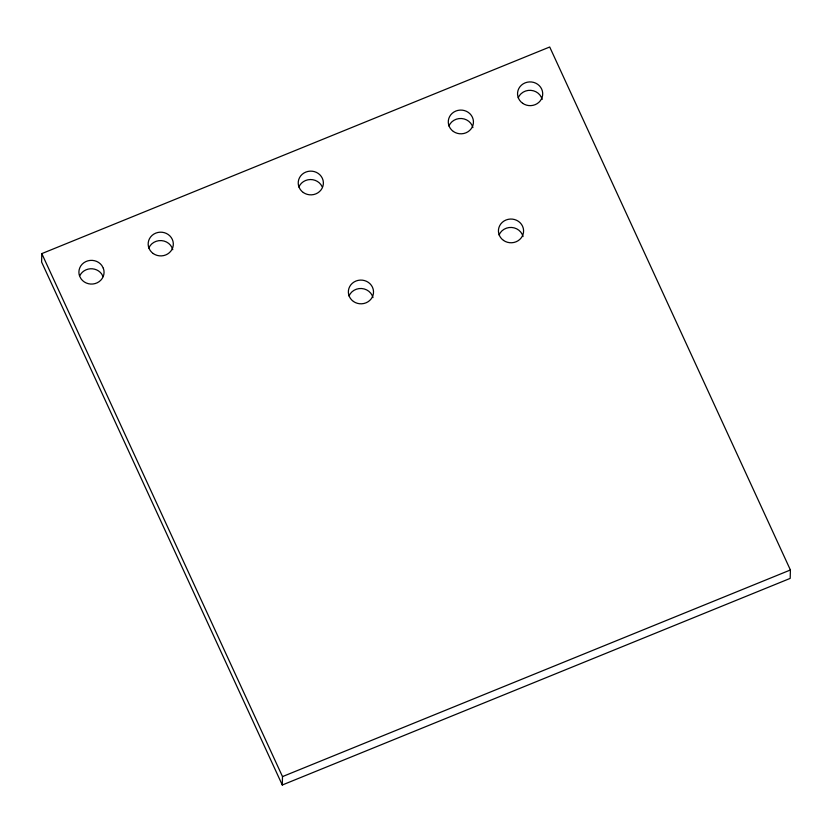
<?xml version="1.0" encoding="UTF-8"?>
<svg xmlns="http://www.w3.org/2000/svg" width="832" height="832" viewBox="0 0 832 832"><rect width="100%" height="100%" fill="white"/><g stroke="black" fill="none" stroke-linecap="round" stroke-linejoin="round"><path stroke-width="1.25" d="M41.808 253.614L41.6 262.018L282.287 785.002L790.192 578.386L790.4 569.982L549.713 46.998L41.808 253.614L282.495 776.599L282.287 785.002M282.495 776.599L790.4 569.982M103.116 276.63L101.608 273.874A12.584 11.866 1.4 0 0 79.893 275.527M448.947 125.965A12.584 11.866 1.4 0 1 461.542 118.518A12.584 11.866 1.4 0 1 472.898 127.618M518.211 97.791A12.584 11.866 1.4 0 1 530.795 90.345A12.584 11.866 1.4 0 1 542.152 99.445M148.824 248.05A12.584 11.866 1.4 0 1 161.418 240.604A12.584 11.866 1.4 0 1 172.775 249.704M298.886 187.013A12.584 11.866 1.4 0 1 310.378 179.535A12.584 11.866 1.4 0 1 322.14 186.701M349.034 295.963A12.584 11.866 1.4 0 1 361.618 288.517A12.584 11.866 1.4 0 1 372.975 297.617M499.096 234.926A12.584 11.866 1.4 0 1 511.68 227.469A12.584 11.866 1.4 0 1 523.037 236.579M103.324 268.237L101.816 265.481A12.584 11.866 1.4 0 0 85.717 261.654A12.584 11.866 1.4 0 0 79.633 276.193L81.141 278.949A12.584 11.866 1.4 0 0 97.24 282.776A12.584 11.866 1.4 0 0 103.324 268.237M522.631 103.293A12.584 11.866 1.4 0 0 542.63 95.16A12.584 11.866 1.4 0 0 525.106 82.878A12.584 11.866 1.4 0 0 522.631 103.293M453.378 131.466A12.584 11.866 1.4 0 0 473.366 123.334A12.584 11.866 1.4 0 0 455.842 111.051A12.584 11.866 1.4 0 0 453.378 131.466M153.244 253.552A12.584 11.866 1.4 0 0 173.243 245.419A12.584 11.866 1.4 0 0 155.719 233.147A12.584 11.866 1.4 0 0 153.244 253.552M353.454 301.465A12.584 11.866 1.4 0 0 373.443 293.332A12.584 11.866 1.4 0 0 355.93 281.05A12.584 11.866 1.4 0 0 353.454 301.465M303.306 192.504A12.584 11.866 1.4 0 0 323.305 184.371A12.584 11.866 1.4 0 0 305.781 172.099A12.584 11.866 1.4 0 0 303.306 192.504M503.516 240.417A12.584 11.866 1.4 0 0 523.515 232.284A12.584 11.866 1.4 0 0 505.991 220.012A12.584 11.866 1.4 0 0 503.516 240.417"/></g></svg>
